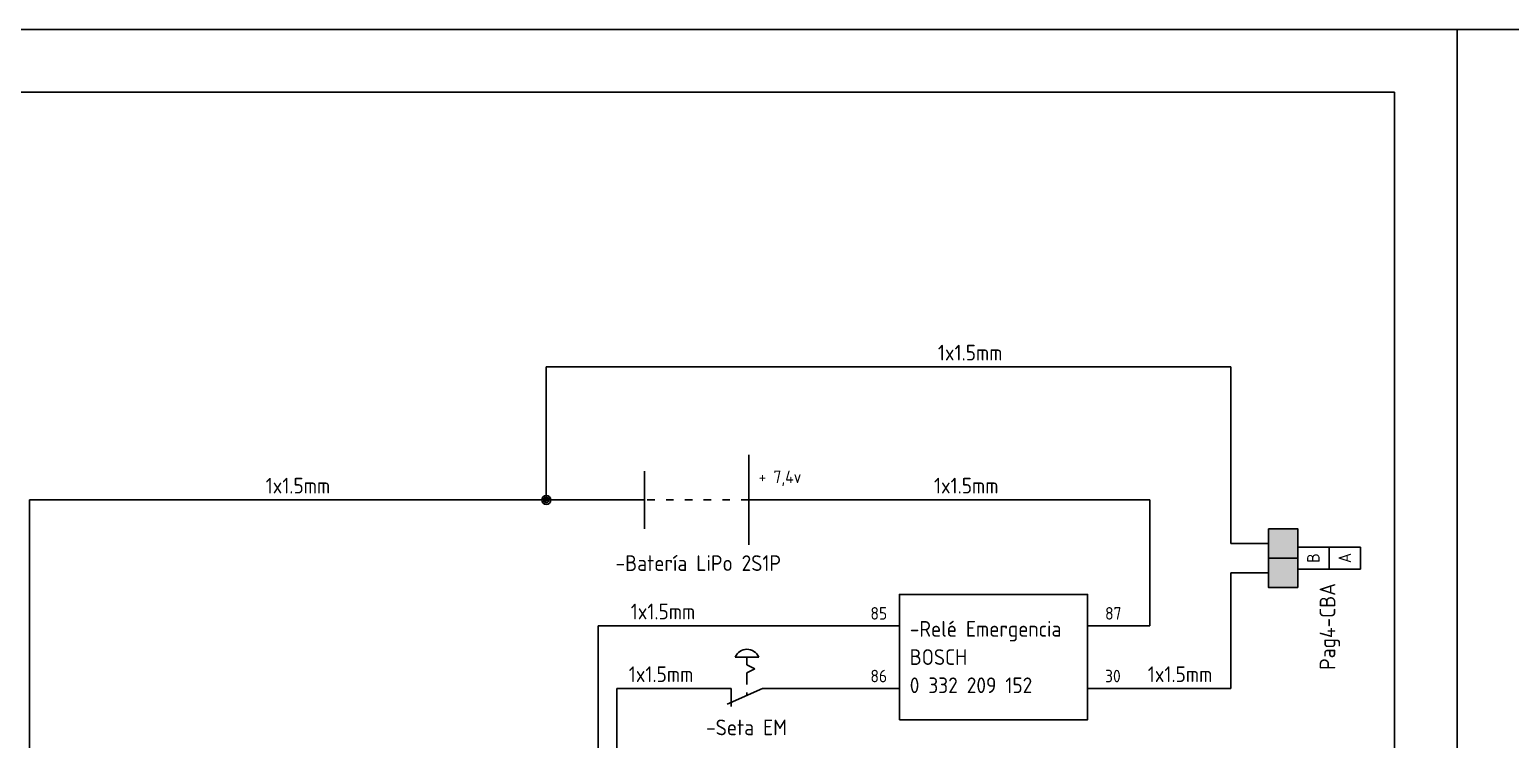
# Model space of a CAD drawing. Header units: millimetres. Extents: x 0 to 2100, y 0 to 297.
# Drawn here: x 192.3 to 428.5, y 183.8 to 297 of the extents above; entities that cross this region are included whole.
import ezdxf
from ezdxf.enums import TextEntityAlignment as Align

# ---------------------------------------------------------------- set-up
doc = ezdxf.new("R2010")
doc.units = ezdxf.units.MM
doc.linetypes.add('ACAD_ISO03W100', pattern=[30, 12, -18])
for name, color, linetype in [('Cajetin1', 7, 'Continuous'), ('Hoja', 7, 'Continuous'), ('MISC', 7, 'Continuous'), ('SYMS', 7, 'Continuous'), ('TAGS', 178, 'Continuous'), ('TERMS', 250, 'Continuous'), ('WIREREF', 10, 'Continuous')]:
    doc.layers.add(name, color=color, linetype=linetype)
doc.styles.add('WD_IEC', font='ISOCP2.shx', dxfattribs={"width": 0.9, "height": 4})

# ---------------------------------------------------------------- blocks, each defined once
blk = doc.blocks.new('VPB12ML')
for p, q in [((0, 7.5), (0, 2.5)), ((0, -2.5), (2.5, 3.125)), ((0, 2.5), (2.8678, 2.5)), ((-5, 1.875), (-5, -1.875)), ((-5, 0), (-3.75, 0)), ((-3.125, -1.25), (-3.75, 0)), ((-2.5, 0), (-3.125, -1.25)), ((-2.5, 0), (-0.625, 0)), ((0.625, 0), (1.11111, 0)), ((0, -2.5), (0, -7.5))]:
    blk.add_line(p, q)
blk.add_arc((-4.21875, 0), 2.03125, 112.6198649, 247.3801351)
at = {"style": 'WD_IEC'}
for tag, p in [('INST', (-8, 10.25)), ('LOC', (-8, 6.75)), ('TAG1', (-8, 3.25)), ('DESC1', (-8, -10.35)), ('DESC2', (-8, -13.85)), ('DESC3', (-8, -17.35))]:
    blk.add_attdef(tag, text='', height=2.5, dxfattribs=at).set_placement(p, align=Align.RIGHT)
blk.add_attdef('TERM01', text='', height=2, rotation=90, dxfattribs=at).set_placement((-1, 7.5), align=Align.RIGHT)
at = {"style": 'WD_IEC', "flags": 1}
for tag, p, height in [('X2TERM01', (0, 7.5), 0.32), ('CONTACT', (0.5, 4.5), 1), ('COMMON', (1.75, 3.25), 1), ('X1LINK', (1.5, 0), 0.32), ('ASSYCODE', (1, -4), 1), ('FAMILY', (1, -5.5), 1), ('CATDESC', (1, -7), 1), ('X8TERM02', (0, -7.5), 0.32)]:
    blk.add_attdef(tag, p, '', height=height, dxfattribs=at)
at = {"style": 'WD_IEC', "flags": 9}
for tag, p in [('MFG', (-8.5, -0.25)), ('CAT', (-8.5, -2.75))]:
    blk.add_attdef(tag, text='', height=1.5, dxfattribs=at).set_placement(p, align=Align.RIGHT)
at = {"style": 'WD_IEC'}
blk.add_attdef('TERM02', (-1, -7.5), '', height=2, rotation=90, dxfattribs=at)
at = {"lineweight": 15, "style": 'WD_IEC'}
blk.add_attdef('XREF', text='', height=2.5, dxfattribs=at).set_placement((-8, -6.35), align=Align.RIGHT)
blk = doc.blocks.new('VSP1001')
for p, q in [((1.75, 5), (-1.75, 5)), ((-1.75, 5), (-1.75, -5)), ((1.75, -5), (1.75, 5)), ((1.75, 0), (-1.75, 0)), ((-1.75, -5), (1.75, -5))]:
    blk.add_line(p, q)
at = {"linetype": 'Continuous', "style": 'WD_IEC', "width": 0.9, "flags": 8}
blk.add_attdef('TERMDESC01', (-1, 6), '', height=2, rotation=90, dxfattribs=at)
blk.add_attdef('X2WIRE01', text='', height=2, rotation=90, dxfattribs=at).set_placement((1, 6), align=Align.TOP_LEFT)
at = {"style": 'WD_IEC'}
for tag, p in [('INST', (-4, 5)), ('LOC', (-4, 2)), ('TAG1', (-4, -1)), ('DESC1', (-4, -4.1)), ('DESC2', (-4, -7.85)), ('DESC3', (-4, -11.6))]:
    blk.add_attdef(tag, text='', height=2.5, dxfattribs=at).set_placement(p, align=Align.RIGHT)
at = {"style": 'WD_IEC', "width": 0.9, "flags": 1}
for tag, p in [('ACE_FLAG', (-0.5, 4.5)), ('X2TERM01', (0, 5)), ('CAT', (-0.96, 0.48)), ('MFG', (-0.88, 1.65)), ('ASSYCODE', (-1.03, -0.58)), ('FAMILY', (-1.03, -1.66)), ('X8TERM02', (0, -5))]:
    blk.add_attdef(tag, p, '', height=0.25, dxfattribs=at)
at = {"style": 'WD_IEC'}
for tag, p in [('TERM01', (0, 2.5)), ('TERM02', (0, -2.5))]:
    blk.add_attdef(tag, text='', height=2, dxfattribs=at).set_placement(p, align=Align.MIDDLE_CENTER)
at = {"linetype": 'Continuous', "style": 'WD_IEC', "width": 0.9, "flags": 8}
blk.add_attdef('TERMDESC02', text='', height=2, rotation=90, dxfattribs=at).set_placement((-1, -6), align=Align.RIGHT)
blk.add_attdef('X8WIRE02', text='', height=2, rotation=90, dxfattribs=at).set_placement((1, -6), align=Align.TOP_RIGHT)
blk = doc.blocks.new('WDDOT')
for radius in [0.72, 0.449, 0.223]:
    blk.add_circle((0, 0), radius)

msp = doc.modelspace()

# ---------------------------------------------------------------- hatches: boundary and pattern name
h = msp.add_hatch(color=1)
h.dxf.hatch_style = 1
h.paths.add_polyline_path([(394.58, 212.69), (389.9, 212.69), (389.9, 208.01), (394.58, 208.01)])
at = {"layer": 'WIREREF', "true_color": 0x000000}
h = msp.add_hatch(color=18, dxfattribs=at)
h.dxf.hatch_style = 1
h.paths.add_polyline_path([(389.9, 217.37), (389.9, 212.69), (394.58, 212.69), (394.58, 217.37)])

# ---------------------------------------------------------------- linework, layer by layer
for p, q in [((307.04, 214.77), (307.04, 229.16)), ((290.43, 221.96), (290.43, 226.56)), ((290.43, 221.96), (290.43, 217.36))]:
    msp.add_line(p, q)
at = {"linetype": 'ACAD_ISO03W100', "ltscale": 0.1}
msp.add_line((307.04, 221.96), (290.43, 221.96), dxfattribs=at)
for points in [[(389.9, 217.37), (394.58, 217.37), (394.58, 212.69), (389.9, 212.69)], [(389.9, 212.69), (394.58, 212.69), (394.58, 208.01), (389.9, 208.01)], [(331.06, 186.88), (361.06, 186.88), (361.06, 206.88), (331.06, 206.88)]]:
    msp.add_lwpolyline(points, close=True)
at = {"layer": 'Cajetin1'}
msp.add_lwpolyline([(20, 10), (410, 10), (410, 287), (20, 287)], close=True, dxfattribs=at)
at = {"layer": 'Hoja'}
for points in [[(0, 0), (420, 0), (420, 297), (0, 297)], [(420, 0), (840, 0), (840, 297), (420, 297)]]:
    msp.add_lwpolyline(points, close=True, dxfattribs=at)
at = {"layer": 'WIREREF'}
for p, q in [((274.74, 221.96), (274.74, 243.18)), ((274.74, 243.18), (383.91, 243.18)), ((383.91, 215.03), (383.91, 243.18)), ((192.34, 153.59), (192.34, 221.96)), ((192.34, 221.96), (290.43, 221.96)), ((307.04, 221.96), (371.02, 221.96)), ((371.02, 221.96), (371.02, 201.88)), ((389.9, 215.03), (383.91, 215.03)), ((389.9, 210.35), (383.91, 210.35)), ((383.91, 210.35), (383.91, 191.88)), ((283, 177.09), (283, 201.88)), ((294.44, 201.88), (283, 201.88)), ((314.24, 201.88), (294.44, 201.88)), ((331.06, 201.88), (314.24, 201.88)), ((361.06, 201.88), (371.02, 201.88)), ((286, 174.09), (286, 191.88)), ((294.44, 191.88), (286, 191.88)), ((299.24, 191.88), (294.44, 191.88)), ((331.06, 191.88), (314.24, 191.88)), ((361.06, 191.88), (383.91, 191.88))]:
    msp.add_line(p, q, dxfattribs=at)

# ---------------------------------------------------------------- block references
at = {"layer": 'SYMS'}
msp.add_blockref('WDDOT', (274.74, 221.96), dxfattribs=at)
ref = msp.add_blockref('VSP1001', (399.58, 212.69), dxfattribs=dict(at, rotation=90))
ref.add_attrib('TAG1', 'Pag4-CBA', dxfattribs={"layer": 'TAGS', "height": 2.5, "rotation": 90, "style": 'WD_IEC'}).set_placement((400.58, 208.69), align=Align.RIGHT)
ref.add_attrib('TERM01', 'B', dxfattribs={"layer": 'TERMS', "height": 2, "rotation": 90, "style": 'WD_IEC'}).set_placement((397.08, 212.69), align=Align.MIDDLE_CENTER)
ref.add_attrib('TERM02', 'A', dxfattribs={"layer": 'TERMS', "height": 2, "rotation": 90, "style": 'WD_IEC'}).set_placement((402.08, 212.69), align=Align.MIDDLE_CENTER)
ref = msp.add_blockref('VPB12ML', (306.74, 191.88), dxfattribs=dict(at, xscale=-1, rotation=90))
ref.add_attrib('TAG1', '-Seta EM', dxfattribs={"layer": 'TAGS', "height": 2.5, "style": 'WD_IEC'}).set_placement((313.12, 184.42), align=Align.RIGHT)

# ---------------------------------------------------------------- texts
at = {"layer": 'MISC', "style": 'WD_IEC'}
for s, p in [('BOSCH', (332.71, 195.64)), ('0 332 209 152', (332.71, 191.14))]:
    msp.add_text(s, height=2.5, dxfattribs=at).set_placement(p)
at = {"layer": 'TAGS', "style": 'WD_IEC'}
for p in [(337.2, 244.21), (229.99, 222.99), (336.57, 222.99), (288.21, 202.91), (287.9, 192.91), (370.67, 192.91)]:
    msp.add_text('1x1.5mm', height=2.5, rotation=0, dxfattribs=at).set_placement(p)
msp.add_text('-Batería LiPo 2S1P', height=2.5, dxfattribs=at).set_placement((312.18, 210.63), align=Align.RIGHT)
msp.add_text('-Relé Emergencia', height=2.5, dxfattribs=at).set_placement((332.71, 200.14))
at = {"layer": 'TERMS', "style": 'WD_IEC'}
for s, p in [('+ 7,4v', (308.61, 224.65)), ('85', (326.44, 202.86)), ('87', (363.86, 202.86)), ('86', (326.44, 192.86)), ('30', (363.86, 192.86))]:
    msp.add_text(s, height=2, dxfattribs=at).set_placement(p)

doc.saveas('drawing.dxf')
